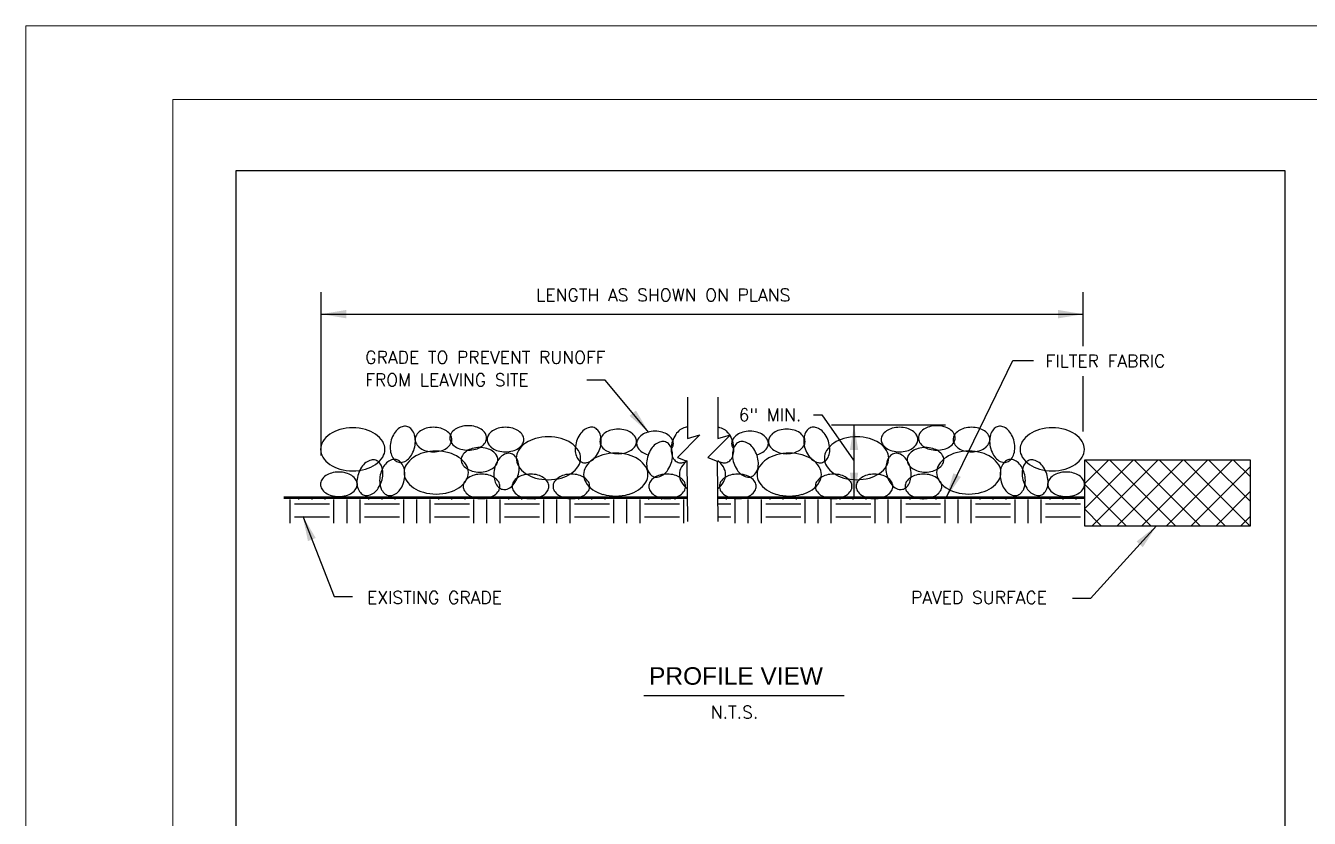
# Paper-space layout 'ECDetails' of a CAD drawing. Extents: x -17.7 to 50.7, y 16.3 to 38.3.
# Drawn here: x -17.71 to -9, y 32.95 to 38.33 of the extents above; entities that cross this region are included whole.
import ezdxf

# ---------------------------------------------------------------- set-up
doc = ezdxf.new("R2010")
doc.units = 0
doc.header["$MEASUREMENT"] = 0
doc.layers.add('D-SCE', color=7, linetype='Continuous')
doc.layers.add('TBLK', color=2, linetype='Continuous')
doc.layers.add('PLOTAREA', color=7, linetype='Continuous', plot=False)
doc.styles.add('ROMANS', font='romans.shx', dxfattribs={"height": 3.5})
doc.styles.get("Standard").update_dxf_attribs({"font": 'ARIAL.TTF'})

psp = doc.layouts.new('ECDetails')

# ---------------------------------------------------------------- linework, layer by layer
at = {"layer": 'D-SCE', "color": 7}
for p, q in [((-9.1605, 37.348), (-16.2855, 37.348)), ((-16.2855, 37.348), (-16.2855, 27.6759)), ((-9.1605, 27.6759), (-9.1605, 37.348))]:
    psp.add_line(p, q, dxfattribs=at)
at = {"layer": 'D-SCE', "color": 5}
for p, q in [((-15.7049, 35.418), (-15.7049, 36.5255)), ((-10.5315, 36.1597), (-10.5315, 36.5255)), ((-15.7049, 36.3762), (-10.5315, 36.3762)), ((-11.4629, 35.1306), (-11.0095, 36.0619)), ((-11.0095, 36.0619), (-10.8688, 36.0619)), ((-13.7773, 35.9282), (-13.9016, 35.9282)), ((-13.4807, 35.573), (-13.7773, 35.9282)), ((-10.5315, 35.5797), (-10.5315, 35.9563)), ((-12.3631, 35.6927), (-12.3062, 35.6927)), ((-12.3062, 35.6927), (-12.0917, 35.3862)), ((-12.2407, 35.6242), (-11.4661, 35.6242)), ((-12.0877, 35.1306), (-12.0877, 35.6242)), ((-10.5232, 35.2237), (-10.3609, 35.386)), ((-10.5232, 35.0557), (-10.193, 35.386)), ((-10.0735, 34.9406), (-10.5188, 35.386)), ((-10.4704, 34.9406), (-10.0251, 35.386)), ((-9.9056, 34.9406), (-10.3509, 35.386)), ((-10.3024, 34.9406), (-9.8571, 35.386)), ((-9.7376, 34.9406), (-10.183, 35.386)), ((-10.1345, 34.9406), (-9.6892, 35.386)), ((-9.5697, 34.9406), (-10.015, 35.386)), ((-9.9666, 34.9406), (-9.5212, 35.386)), ((-9.4018, 34.9406), (-9.8471, 35.386)), ((-9.3973, 35.1041), (-9.6791, 35.386)), ((-9.3973, 35.272), (-9.5112, 35.386)), ((-9.7986, 34.9406), (-9.3973, 35.342)), ((-10.2415, 34.9406), (-10.5232, 35.2224)), ((-9.6307, 34.9406), (-9.3973, 35.174)), ((-10.4094, 34.9406), (-10.5232, 35.0545)), ((-15.8305, 35.0061), (-15.6178, 34.4598)), ((-10.0341, 34.9406), (-10.4817, 34.4473)), ((-15.6178, 34.4598), (-15.4934, 34.4598)), ((-10.4817, 34.4473), (-10.6061, 34.4473))]:
    psp.add_line(p, q, dxfattribs=at)
at = {"layer": 'D-SCE', "color": 8}
for p, q in [((-15.9156, 34.9588), (-15.9156, 35.1193)), ((-15.8562, 35.1193), (-15.8562, 35.1306)), ((-15.7672, 35.1193), (-15.7672, 35.1306)), ((-15.6781, 35.1193), (-15.6781, 35.1306)), ((-15.6187, 34.9588), (-15.6187, 35.1193)), ((-15.5297, 34.9588), (-15.5297, 35.1193)), ((-15.4406, 34.9588), (-15.4406, 35.1193)), ((-15.3812, 35.1193), (-15.3812, 35.1306)), ((-15.2922, 35.1193), (-15.2922, 35.1306)), ((-15.2031, 35.1193), (-15.2031, 35.1306)), ((-15.1437, 34.9588), (-15.1437, 35.1193)), ((-15.0547, 34.9588), (-15.0547, 35.1193)), ((-14.9656, 34.9588), (-14.9656, 35.1193)), ((-14.6687, 34.9588), (-14.6687, 35.1193)), ((-14.5797, 34.9588), (-14.5797, 35.1193)), ((-14.4906, 34.9588), (-14.4906, 35.1193)), ((-14.1937, 34.9588), (-14.1937, 35.1193)), ((-14.1047, 34.9588), (-14.1047, 35.1193)), ((-14.0156, 34.9588), (-14.0156, 35.1193)), ((-13.7187, 34.9588), (-13.7187, 35.1193)), ((-13.6297, 34.9588), (-13.6297, 35.1193)), ((-13.5406, 34.9588), (-13.5406, 35.1193)), ((-13.2437, 34.9588), (-13.2437, 35.1193)), ((-12.9546, 35.1193), (-12.9546, 35.1306)), ((-12.8952, 34.9588), (-12.8952, 35.1193)), ((-12.8062, 34.9588), (-12.8062, 35.1193)), ((-12.7171, 34.9588), (-12.7171, 35.1193)), ((-12.6577, 35.1193), (-12.6577, 35.1306)), ((-12.5687, 35.1193), (-12.5687, 35.1306)), ((-12.4796, 35.1193), (-12.4796, 35.1306)), ((-12.4202, 34.9588), (-12.4202, 35.1193)), ((-12.3312, 34.9588), (-12.3312, 35.1193)), ((-12.2421, 34.9588), (-12.2421, 35.1193)), ((-12.1827, 35.1193), (-12.1827, 35.1306)), ((-12.0937, 35.1193), (-12.0937, 35.1306)), ((-12.0046, 35.1193), (-12.0046, 35.1306)), ((-11.9452, 34.9588), (-11.9452, 35.1193)), ((-11.8562, 34.9588), (-11.8562, 35.1193)), ((-11.7671, 34.9588), (-11.7671, 35.1193)), ((-11.7077, 35.1193), (-11.7077, 35.1306)), ((-11.6187, 35.1193), (-11.6187, 35.1306)), ((-11.5296, 35.1193), (-11.5296, 35.1306)), ((-11.4702, 34.9588), (-11.4702, 35.1193)), ((-11.3812, 34.9588), (-11.3812, 35.1193)), ((-11.2921, 34.9588), (-11.2921, 35.1193)), ((-11.2327, 35.1193), (-11.2327, 35.1306)), ((-11.1437, 35.1193), (-11.1437, 35.1306)), ((-11.0546, 35.1193), (-11.0546, 35.1306)), ((-10.9952, 34.9588), (-10.9952, 35.1193)), ((-10.9062, 34.9588), (-10.9062, 35.1193)), ((-10.8171, 34.9588), (-10.8171, 35.1193)), ((-10.7577, 35.1193), (-10.7577, 35.1306)), ((-10.6687, 35.1193), (-10.6687, 35.1306)), ((-10.5796, 35.1193), (-10.5796, 35.1306)), ((-15.8859, 35.0896), (-15.6484, 35.0896)), ((-15.4109, 35.0896), (-15.1734, 35.0896)), ((-14.9359, 35.0896), (-14.6984, 35.0896)), ((-14.4609, 35.0896), (-14.2234, 35.0896)), ((-13.9859, 35.0896), (-13.7484, 35.0896)), ((-13.5109, 35.0896), (-13.2734, 35.0896)), ((-13.0138, 35.0896), (-12.9249, 35.0896)), ((-12.6874, 35.0896), (-12.4499, 35.0896)), ((-12.2124, 35.0896), (-11.9749, 35.0896)), ((-11.7374, 35.0896), (-11.4999, 35.0896)), ((-11.2624, 35.0896), (-11.0249, 35.0896)), ((-10.7874, 35.0896), (-10.5499, 35.0896)), ((-15.8859, 35.0005), (-15.6484, 35.0005)), ((-15.4109, 35.0005), (-15.1734, 35.0005)), ((-14.9359, 35.0005), (-14.6984, 35.0005)), ((-14.4609, 35.0005), (-14.2234, 35.0005)), ((-13.9859, 35.0005), (-13.7484, 35.0005)), ((-13.5109, 35.0005), (-13.2734, 35.0005)), ((-13.013, 35.0005), (-12.9249, 35.0005)), ((-12.6874, 35.0005), (-12.4499, 35.0005)), ((-12.2124, 35.0005), (-11.9749, 35.0005)), ((-11.7374, 35.0005), (-11.4999, 35.0005)), ((-11.2624, 35.0005), (-11.0249, 35.0005)), ((-10.7874, 35.0005), (-10.5499, 35.0005))]:
    psp.add_line(p, q, dxfattribs=at)
at = {"layer": 'D-SCE', "color": 3}
for p, q in [((-14.9062, 35.1193), (-14.9062, 35.1306)), ((-14.8172, 35.1193), (-14.8172, 35.1306)), ((-14.7281, 35.1193), (-14.7281, 35.1306)), ((-14.4312, 35.1193), (-14.4312, 35.1306)), ((-14.3422, 35.1193), (-14.3422, 35.1306)), ((-14.2531, 35.1193), (-14.2531, 35.1306)), ((-13.9562, 35.1193), (-13.9562, 35.1306)), ((-13.8672, 35.1193), (-13.8672, 35.1306)), ((-13.7781, 35.1193), (-13.7781, 35.1306)), ((-13.4812, 35.1193), (-13.4812, 35.1306)), ((-13.3922, 35.1193), (-13.3922, 35.1306)), ((-13.3031, 35.1193), (-13.3031, 35.1306)), ((-10.5202, 34.9588), (-10.5202, 35.1193)), ((-9.4628, 34.9406), (-9.3973, 35.0061))]:
    psp.add_line(p, q, dxfattribs=at)
at = {"layer": 'D-SCE', "color": 5}
for points in [[(-13.2193, 35.8138), (-13.2193, 35.5323), (-13.134, 35.557), (-13.287, 35.4039), (-13.2228, 35.3792), (-13.2193, 34.9693)], [(-13.0127, 35.8138), (-13.0127, 35.5323), (-12.9274, 35.557), (-13.0804, 35.4039), (-13.0163, 35.3792), (-13.0127, 34.9693)]]:
    psp.add_lwpolyline(points, dxfattribs=at)
at = {"layer": 'D-SCE'}
for points in [[(-13.2205, 35.6092, 0.056622), (-13.2332, 35.6077, 0.107116), (-13.2694, 35.5903, 0.079846), (-13.2983, 35.5593, 0.067501), (-13.3204, 35.5143, 0.067501)], [(-13.0127, 35.6092, -0.056622), (-13.0001, 35.6077, -0.107116), (-12.9638, 35.5903, -0.079846), (-12.9349, 35.5593, -0.067501), (-12.9128, 35.5143, -0.067501)]]:
    psp.add_lwpolyline(points, format="xyb", dxfattribs=at)
for points in [[(-9.3973, 35.386), (-10.5232, 35.386)], [(-10.5232, 35.386), (-10.5232, 34.9406)], [(-9.3973, 34.9406), (-9.3973, 35.386)], [(-10.5232, 34.9406), (-9.3973, 34.9406)]]:
    psp.add_lwpolyline(points, dxfattribs=at)
at = {"layer": 'D-SCE', "color": 6, "const_width": 0.019}
for points in [[(-15.9594, 35.1306), (-13.2207, 35.1306)], [(-13.0127, 35.1306), (-10.5232, 35.1306)]]:
    psp.add_lwpolyline(points, dxfattribs=at)
at = {"layer": 'D-SCE', "color": 1, "const_width": 0.0095}
psp.add_lwpolyline([(-13.5161, 33.7869), (-12.1544, 33.7869)], dxfattribs=at)
at = {"layer": 'D-SCE'}
for centre, radius, start, end in [((-15.553, 35.4232), 0.1665, 123.70738, 148.16328), ((-15.5155, 35.367), 0.2341, 105.44671, 123.70738), ((-15.491, 35.2781), 0.3263, 90, 105.44671), ((-15.491, 35.2781), 0.3263, 74.55329, 90), ((-15.4664, 35.367), 0.2341, 56.29262, 74.55329), ((-15.4289, 35.4232), 0.1665, 31.83672, 56.29262), ((-15.0506, 35.4706), 0.1862, 152.1425, 167.58921), ((-15.0972, 35.4952), 0.1335, 133.88183, 152.1425), ((-15.1239, 35.523), 0.095, 109.42593, 133.88183), ((-15.1367, 35.5591), 0.0566, 77.58921, 109.42593), ((-15.1367, 35.5591), 0.0566, 45.75249, 77.58921), ((-15.1634, 35.5317), 0.095, 21.29659, 45.75249), ((-15.1993, 35.5177), 0.1335, 3.03592, 21.29659), ((-15.0108, 35.5251), 0.0566, 148.16328, 180), ((-14.9783, 35.5049), 0.095, 123.70738, 148.16328), ((-14.9569, 35.4728), 0.1335, 105.44671, 123.70738), ((-14.9428, 35.4221), 0.1862, 90, 105.44671), ((-14.9428, 35.4221), 0.1862, 74.55329, 90), ((-14.9288, 35.4728), 0.1335, 56.29262, 74.55329), ((-14.9074, 35.5049), 0.095, 31.83672, 56.29262), ((-14.7748, 35.5361), 0.0566, 148.16328, 180), ((-14.8749, 35.5251), 0.0566, 0, 31.83672), ((-14.7422, 35.5159), 0.095, 123.70738, 148.16328), ((-14.7208, 35.4838), 0.1335, 105.44671, 123.70738), ((-14.7068, 35.4331), 0.1862, 90, 105.44671), ((-14.7068, 35.4331), 0.1862, 74.55329, 90), ((-14.6928, 35.4838), 0.1335, 56.29262, 74.55329), ((-14.6714, 35.5159), 0.095, 31.83672, 56.29262), ((-14.6388, 35.5361), 0.0566, 0, 31.83672), ((-14.5223, 35.5251), 0.0566, 148.16328, 180), ((-14.4897, 35.5049), 0.095, 123.70738, 148.16328), ((-14.4683, 35.4728), 0.1335, 105.44671, 123.70738), ((-14.4543, 35.4221), 0.1862, 90, 105.44671), ((-14.4543, 35.4221), 0.1862, 74.55329, 90), ((-14.4403, 35.4728), 0.1335, 56.29262, 74.55329), ((-14.4189, 35.5049), 0.095, 31.83672, 56.29262), ((-14.3863, 35.5251), 0.0566, 0, 31.83672), ((-13.7946, 35.4555), 0.1862, 146.12959, 161.5763), ((-13.8383, 35.4848), 0.1335, 127.86892, 146.12959), ((-13.862, 35.5153), 0.095, 103.41302, 127.86892), ((-13.8709, 35.5526), 0.0566, 71.5763, 103.41302), ((-13.8709, 35.5526), 0.0566, 39.73958, 71.5763), ((-13.9003, 35.5281), 0.095, 15.28368, 39.73958), ((-13.9375, 35.5179), 0.1335, 357.02301, 15.28368), ((-13.7238, 35.4923), 0.095, 123.70738, 148.16328), ((-13.7024, 35.4602), 0.1335, 105.44671, 123.70738), ((-13.6883, 35.4095), 0.1862, 90, 105.44671), ((-13.6883, 35.4095), 0.1862, 74.55329, 90), ((-13.6743, 35.4602), 0.1335, 56.29262, 74.55329), ((-13.6529, 35.4923), 0.095, 31.83672, 56.29262), ((-13.4745, 35.4784), 0.095, 123.70738, 148.16328), ((-13.4531, 35.4464), 0.1335, 105.44671, 123.70738), ((-13.4391, 35.3956), 0.1862, 90, 105.44671), ((-13.4391, 35.3956), 0.1862, 74.55329, 90), ((-13.4251, 35.4464), 0.1335, 56.29262, 74.55329), ((-13.4037, 35.4784), 0.095, 31.83672, 56.29262), ((-12.8296, 35.4784), 0.095, 123.70738, 148.16328), ((-12.8082, 35.4464), 0.1335, 105.44671, 123.70738), ((-12.7941, 35.3956), 0.1862, 90, 105.44671), ((-12.7941, 35.3956), 0.1862, 74.55329, 90), ((-12.7801, 35.4464), 0.1335, 56.29262, 74.55329), ((-12.7587, 35.4784), 0.095, 31.83672, 56.29262), ((-12.5803, 35.4923), 0.095, 123.70738, 148.16328), ((-12.5589, 35.4602), 0.1335, 105.44671, 123.70738), ((-12.5449, 35.4095), 0.1862, 90, 105.44671), ((-12.5449, 35.4095), 0.1862, 74.55329, 90), ((-12.5309, 35.4602), 0.1335, 56.29262, 74.55329), ((-12.5095, 35.4923), 0.095, 31.83672, 56.29262), ((-12.2957, 35.5179), 0.1335, 164.71632, 182.97699), ((-12.3329, 35.5281), 0.095, 140.26042, 164.71632), ((-12.3624, 35.5526), 0.0566, 108.4237, 140.26042), ((-12.3624, 35.5526), 0.0566, 76.58698, 108.4237), ((-12.3713, 35.5153), 0.095, 52.13108, 76.58698), ((-12.3949, 35.4848), 0.1335, 33.87041, 52.13108), ((-12.4386, 35.4555), 0.1862, 18.4237, 33.87041), ((-11.8469, 35.5251), 0.0566, 148.16328, 180), ((-11.8143, 35.5049), 0.095, 123.70738, 148.16328), ((-11.793, 35.4728), 0.1335, 105.44671, 123.70738), ((-11.7789, 35.4221), 0.1862, 90, 105.44671), ((-11.7789, 35.4221), 0.1862, 74.55329, 90), ((-11.7649, 35.4728), 0.1335, 56.29262, 74.55329), ((-11.7435, 35.5049), 0.095, 31.83672, 56.29262), ((-11.7109, 35.5251), 0.0566, 0, 31.83672), ((-11.5944, 35.5361), 0.0566, 148.16328, 180), ((-11.5618, 35.5159), 0.095, 123.70738, 148.16328), ((-11.5404, 35.4838), 0.1335, 105.44671, 123.70738), ((-11.5264, 35.4331), 0.1862, 90, 105.44671), ((-11.5264, 35.4331), 0.1862, 74.55329, 90), ((-11.5124, 35.4838), 0.1335, 56.29262, 74.55329), ((-11.491, 35.5159), 0.095, 31.83672, 56.29262), ((-11.3584, 35.5251), 0.0566, 148.16328, 180), ((-11.4584, 35.5361), 0.0566, 0, 31.83672), ((-11.3258, 35.5049), 0.095, 123.70738, 148.16328), ((-11.3044, 35.4728), 0.1335, 105.44671, 123.70738), ((-11.2904, 35.4221), 0.1862, 90, 105.44671), ((-11.2904, 35.4221), 0.1862, 74.55329, 90), ((-11.2764, 35.4728), 0.1335, 56.29262, 74.55329), ((-11.255, 35.5049), 0.095, 31.83672, 56.29262), ((-11.2224, 35.5251), 0.0566, 0, 31.83672), ((-11.0339, 35.5177), 0.1335, 158.70341, 176.96408), ((-11.0698, 35.5317), 0.095, 134.24751, 158.70341), ((-11.0966, 35.5591), 0.0566, 102.41079, 134.24751), ((-11.0966, 35.5591), 0.0566, 70.57407, 102.41079), ((-11.1093, 35.523), 0.095, 46.11817, 70.57407), ((-11.1361, 35.4952), 0.1335, 27.8575, 46.11817), ((-11.1826, 35.4706), 0.1862, 12.41079, 27.8575), ((-10.8044, 35.4232), 0.1665, 123.70738, 148.16328), ((-10.7668, 35.367), 0.2341, 105.44671, 123.70738), ((-10.7423, 35.2781), 0.3263, 90, 105.44671), ((-10.7423, 35.2781), 0.3263, 74.55329, 90), ((-10.7177, 35.367), 0.2341, 56.29262, 74.55329), ((-10.6802, 35.4232), 0.1665, 31.83672, 56.29262), ((-15.6101, 35.4587), 0.0993, 148.16328, 180), ((-15.3718, 35.4587), 0.0993, 0, 31.83672), ((-15.0506, 35.4706), 0.1862, 167.58921, 183.03592), ((-15.2519, 35.5149), 0.1862, 332.1425, 347.58921), ((-15.2519, 35.5149), 0.1862, 347.58921, 3.03592), ((-15.0108, 35.5251), 0.0566, 180, 211.83672), ((-14.9783, 35.5453), 0.095, 211.83672, 236.29262), ((-14.9569, 35.5774), 0.1335, 236.29262, 254.55329), ((-14.9288, 35.5774), 0.1335, 285.44671, 303.70738), ((-14.9074, 35.5453), 0.095, 303.70738, 328.16328), ((-14.7748, 35.5361), 0.0566, 180, 211.83672), ((-14.8749, 35.5251), 0.0566, 328.16328, 0), ((-14.7422, 35.5563), 0.095, 211.83672, 236.29262), ((-14.7208, 35.5884), 0.1335, 236.29262, 254.55329), ((-14.63, 35.2848), 0.1862, 90, 105.44671), ((-14.6928, 35.5884), 0.1335, 285.44671, 303.70738), ((-14.63, 35.2848), 0.1862, 74.55329, 90), ((-14.6714, 35.5563), 0.095, 303.70738, 328.16328), ((-14.6388, 35.5361), 0.0566, 328.16328, 0), ((-14.5223, 35.5251), 0.0566, 180, 211.83672), ((-14.4897, 35.5453), 0.095, 211.83672, 236.29262), ((-14.4683, 35.5774), 0.1335, 236.29262, 254.55329), ((-14.4403, 35.5774), 0.1335, 285.44671, 303.70738), ((-14.4189, 35.5453), 0.095, 303.70738, 328.16328), ((-14.2246, 35.3628), 0.1665, 123.70738, 148.16328), ((-14.3863, 35.5251), 0.0566, 328.16328, 0), ((-14.1871, 35.3066), 0.2341, 105.44671, 123.70738), ((-14.1626, 35.2176), 0.3263, 90, 105.44671), ((-14.1626, 35.2176), 0.3263, 74.55329, 90), ((-14.138, 35.3066), 0.2341, 56.29262, 74.55329), ((-14.1005, 35.3628), 0.1665, 31.83672, 56.29262), ((-13.8472, 35.4582), 0.1335, 177.02301, 195.28368), ((-13.7946, 35.4555), 0.1862, 161.5763, 177.02301), ((-13.9901, 35.5206), 0.1862, 341.5763, 357.02301), ((-13.7563, 35.5125), 0.0566, 148.16328, 180), ((-13.7563, 35.5125), 0.0566, 180, 211.83672), ((-13.7238, 35.5327), 0.095, 211.83672, 236.29262), ((-13.6529, 35.5327), 0.095, 303.70738, 328.16328), ((-13.6204, 35.5125), 0.0566, 0, 31.83672), ((-13.6204, 35.5125), 0.0566, 328.16328, 0), ((-13.5071, 35.4987), 0.0566, 148.16328, 180), ((-13.5071, 35.4987), 0.0566, 180, 211.83672), ((-13.4745, 35.5189), 0.095, 211.83672, 236.29262), ((-13.3536, 35.3879), 0.1335, 127.86892, 146.12959), ((-13.3773, 35.4183), 0.095, 103.41302, 127.86892), ((-13.3862, 35.4556), 0.0566, 71.5763, 103.41302), ((-13.3862, 35.4556), 0.0566, 39.73958, 71.5763), ((-13.4157, 35.4311), 0.095, 15.28368, 39.73958), ((-13.1963, 35.4582), 0.1335, 177.02301, 195.28368), ((-13.1438, 35.4555), 0.1862, 161.5763, 177.02301), ((-13.4037, 35.5189), 0.095, 324.40627, 328.16328), ((-13.3711, 35.4987), 0.0566, 0, 31.83672), ((-13.3711, 35.4987), 0.0566, 328.16328, 0), ((-12.8621, 35.4987), 0.0566, 148.16328, 180), ((-12.8621, 35.4987), 0.0566, 180, 211.83672), ((-13.0895, 35.4555), 0.1862, 2.97699, 18.4237), ((-12.8296, 35.5189), 0.095, 211.83672, 215.59373), ((-12.8175, 35.4311), 0.095, 140.26042, 164.71632), ((-13.0369, 35.4582), 0.1335, 344.71632, 2.97699), ((-12.847, 35.4556), 0.0566, 108.4237, 140.26042), ((-12.847, 35.4556), 0.0566, 76.58698, 108.4237), ((-12.8559, 35.4183), 0.095, 52.13108, 76.58698), ((-12.8796, 35.3879), 0.1335, 33.87041, 52.13108), ((-12.7587, 35.5189), 0.095, 303.70738, 328.16328), ((-12.7262, 35.4987), 0.0566, 0, 31.83672), ((-12.7262, 35.4987), 0.0566, 328.16328, 360), ((-12.6129, 35.5125), 0.0566, 148.16328, 180), ((-12.6129, 35.5125), 0.0566, 180, 211.83672), ((-12.5803, 35.5327), 0.095, 211.83672, 236.29262), ((-12.5095, 35.5327), 0.095, 303.70738, 328.16328), ((-12.2431, 35.5206), 0.1862, 182.97699, 198.4237), ((-12.4769, 35.5125), 0.0566, 0, 31.83672), ((-12.4769, 35.5125), 0.0566, 328.16328, 360), ((-12.1327, 35.3628), 0.1665, 123.70738, 148.16328), ((-12.4386, 35.4555), 0.1862, 2.97699, 18.4237), ((-12.3861, 35.4582), 0.1335, 344.71632, 2.97699), ((-12.0952, 35.3066), 0.2341, 105.44671, 123.70738), ((-12.0707, 35.2176), 0.3263, 90, 105.44671), ((-12.0707, 35.2176), 0.3263, 74.55329, 90), ((-12.0461, 35.3066), 0.2341, 56.29262, 74.55329), ((-12.0086, 35.3628), 0.1665, 31.83672, 56.29262), ((-11.8469, 35.5251), 0.0566, 180, 211.83672), ((-11.8143, 35.5453), 0.095, 211.83672, 236.29262), ((-11.793, 35.5774), 0.1335, 236.29262, 254.55329), ((-11.7649, 35.5774), 0.1335, 285.44671, 303.70738), ((-11.7435, 35.5453), 0.095, 303.70738, 328.16328), ((-11.7109, 35.5251), 0.0566, 328.16328, 0), ((-11.6033, 35.2848), 0.1862, 90, 105.44671), ((-11.5944, 35.5361), 0.0566, 180, 211.83672), ((-11.5618, 35.5563), 0.095, 211.83672, 236.29262), ((-11.5404, 35.5884), 0.1335, 236.29262, 254.55329), ((-11.6033, 35.2848), 0.1862, 74.55329, 90), ((-11.5124, 35.5884), 0.1335, 285.44671, 303.70738), ((-11.491, 35.5563), 0.095, 303.70738, 328.16328), ((-11.3584, 35.5251), 0.0566, 180, 211.83672), ((-11.4584, 35.5361), 0.0566, 328.16328, 0), ((-11.3258, 35.5453), 0.095, 211.83672, 236.29262), ((-11.3044, 35.5774), 0.1335, 236.29262, 254.55329), ((-11.2764, 35.5774), 0.1335, 285.44671, 303.70738), ((-11.255, 35.5453), 0.095, 303.70738, 328.16328), ((-11.2224, 35.5251), 0.0566, 328.16328, 0), ((-10.9813, 35.5149), 0.1862, 176.96408, 192.41079), ((-10.9813, 35.5149), 0.1862, 192.41079, 207.8575), ((-11.1826, 35.4706), 0.1862, 356.96408, 12.41079), ((-10.8614, 35.4587), 0.0993, 148.16328, 180), ((-10.6231, 35.4587), 0.0993, 0, 31.83672), ((-15.6101, 35.4587), 0.0993, 180, 211.83672), ((-15.553, 35.4941), 0.1665, 211.83672, 236.29262), ((-15.3436, 35.2936), 0.095, 103.41302, 127.86892), ((-15.3525, 35.3309), 0.0566, 71.5763, 103.41302), ((-15.4289, 35.4941), 0.1665, 303.70738, 328.16328), ((-15.3525, 35.3309), 0.0566, 39.73958, 71.5763), ((-15.3718, 35.4587), 0.0993, 328.16328, 0), ((-15.1953, 35.2978), 0.095, 109.42593, 133.88183), ((-15.1032, 35.4678), 0.1335, 183.03592, 201.29659), ((-15.1391, 35.4538), 0.095, 201.29659, 225.75249), ((-15.208, 35.3339), 0.0566, 77.58921, 109.42593), ((-15.1659, 35.4263), 0.0566, 225.75249, 257.58921), ((-15.208, 35.3339), 0.0566, 45.75249, 77.58921), ((-15.1786, 35.4625), 0.095, 289.42593, 313.88183), ((-14.9862, 35.2658), 0.1665, 123.70738, 148.16328), ((-15.2054, 35.4903), 0.1335, 313.88183, 332.1425), ((-14.9487, 35.2096), 0.2341, 105.44671, 123.70738), ((-14.9242, 35.1206), 0.3263, 90, 105.44671), ((-14.9428, 35.6282), 0.1862, 254.55329, 270), ((-14.9428, 35.6282), 0.1862, 270, 285.44671), ((-14.9242, 35.1206), 0.3263, 74.55329, 90), ((-14.8996, 35.2096), 0.2341, 56.29262, 74.55329), ((-14.8621, 35.2658), 0.1665, 31.83672, 56.29262), ((-14.7068, 35.6391), 0.1862, 254.55329, 270), ((-14.6979, 35.3878), 0.0566, 148.16328, 180), ((-14.6979, 35.3878), 0.0566, 180, 211.83672), ((-14.6654, 35.3676), 0.095, 123.70738, 148.16328), ((-14.644, 35.3355), 0.1335, 105.44671, 123.70738), ((-14.7068, 35.6391), 0.1862, 270, 285.44671), ((-14.6159, 35.3355), 0.1335, 56.29262, 74.55329), ((-14.5945, 35.3676), 0.095, 31.83672, 56.29262), ((-14.562, 35.3878), 0.0566, 0, 31.83672), ((-14.562, 35.3878), 0.0566, 328.16328, 0), ((-14.3931, 35.3116), 0.1335, 133.88183, 152.1425), ((-14.4543, 35.6282), 0.1862, 254.55329, 270), ((-14.4198, 35.3394), 0.095, 109.42593, 133.88183), ((-14.4543, 35.6282), 0.1862, 270, 285.44671), ((-14.4326, 35.3755), 0.0566, 77.58921, 109.42593), ((-14.4326, 35.3755), 0.0566, 45.75249, 77.58921), ((-14.4593, 35.348), 0.095, 21.29659, 45.75249), ((-14.2817, 35.3982), 0.0993, 148.16328, 180), ((-14.2817, 35.3982), 0.0993, 180, 211.83672), ((-14.4952, 35.334), 0.1335, 3.03592, 21.29659), ((-13.8843, 35.4481), 0.095, 195.28368, 219.73958), ((-14.0434, 35.3982), 0.0993, 0, 31.83672), ((-14.0434, 35.3982), 0.0993, 328.16328, 0), ((-13.9138, 35.4236), 0.0566, 219.73958, 251.5763), ((-13.7677, 35.2519), 0.1665, 123.70738, 148.16328), ((-13.9227, 35.4609), 0.095, 283.41302, 307.86892), ((-13.9464, 35.4913), 0.1335, 307.86892, 326.12959), ((-13.7302, 35.1957), 0.2341, 105.44671, 123.70738), ((-13.9901, 35.5206), 0.1862, 326.12959, 341.5763), ((-13.7056, 35.1068), 0.3263, 90, 105.44671), ((-13.7024, 35.5648), 0.1335, 236.29262, 254.55329), ((-13.6883, 35.6155), 0.1862, 254.55329, 270), ((-13.7056, 35.1068), 0.3263, 74.55329, 90), ((-13.6883, 35.6155), 0.1862, 270, 285.44671), ((-13.6743, 35.5648), 0.1335, 285.44671, 303.70738), ((-13.681, 35.1957), 0.2341, 56.29262, 74.55329), ((-13.6435, 35.2519), 0.1665, 31.83672, 56.29262), ((-13.4531, 35.551), 0.1335, 236.29262, 254.55329), ((-13.3099, 35.3585), 0.1862, 161.5763, 177.02301), ((-13.4391, 35.6017), 0.1862, 254.55329, 255.66307), ((-13.3099, 35.3585), 0.1862, 146.12959, 161.5763), ((-13.5054, 35.4236), 0.1862, 341.5763, 357.02301), ((-13.2335, 35.4481), 0.095, 195.28368, 219.73958), ((-13.4529, 35.4209), 0.1335, 357.02301, 15.28368), ((-13.263, 35.4236), 0.0566, 219.73958, 251.5763), ((-13.1169, 35.2519), 0.1665, 128.48664, 148.16328), ((-13.2719, 35.4609), 0.095, 283.41302, 302.77841), ((-13.1164, 35.2519), 0.1665, 31.83672, 51.51336), ((-12.9613, 35.4609), 0.095, 237.22159, 256.58698), ((-12.9702, 35.4236), 0.0566, 288.4237, 320.26042), ((-12.9997, 35.4481), 0.095, 320.26042, 344.71632), ((-12.7804, 35.4209), 0.1335, 164.71632, 182.97699), ((-12.7278, 35.4236), 0.1862, 182.97699, 198.4237), ((-12.9233, 35.3585), 0.1862, 18.4237, 33.87041), ((-12.7941, 35.6017), 0.1862, 284.33693, 285.44671), ((-12.9233, 35.3585), 0.1862, 2.97699, 18.4237), ((-12.7801, 35.551), 0.1335, 285.44671, 303.70738), ((-12.5897, 35.2519), 0.1665, 123.70738, 148.16328), ((-12.5522, 35.1957), 0.2341, 105.44671, 123.70738), ((-12.5589, 35.5648), 0.1335, 236.29262, 254.55329), ((-12.5276, 35.1068), 0.3263, 90, 105.44671), ((-12.5449, 35.6155), 0.1862, 254.55329, 270), ((-12.5449, 35.6155), 0.1862, 270, 285.44671), ((-12.5276, 35.1068), 0.3263, 74.55329, 90), ((-12.5309, 35.5648), 0.1335, 285.44671, 303.70738), ((-12.503, 35.1957), 0.2341, 56.29262, 74.55329), ((-12.2431, 35.5206), 0.1862, 198.4237, 213.87041), ((-12.2868, 35.4913), 0.1335, 213.87041, 232.13108), ((-12.4655, 35.2519), 0.1665, 31.83672, 56.29262), ((-12.3105, 35.4609), 0.095, 232.13108, 256.58698), ((-12.3194, 35.4236), 0.0566, 288.4237, 320.26042), ((-12.1898, 35.3982), 0.0993, 148.16328, 180), ((-12.1898, 35.3982), 0.0993, 180, 211.83672), ((-12.3489, 35.4481), 0.095, 320.26042, 344.71632), ((-11.738, 35.334), 0.1335, 158.70341, 176.96408), ((-11.9515, 35.3982), 0.0993, 0, 31.83672), ((-11.9515, 35.3982), 0.0993, 328.16328, 0), ((-11.7739, 35.348), 0.095, 134.24751, 158.70341), ((-11.8007, 35.3755), 0.0566, 102.41079, 134.24751), ((-11.7789, 35.6282), 0.1862, 254.55329, 270), ((-11.8007, 35.3755), 0.0566, 70.57407, 102.41079), ((-11.8134, 35.3394), 0.095, 46.11817, 70.57407), ((-11.7789, 35.6282), 0.1862, 270, 285.44671), ((-11.8401, 35.3116), 0.1335, 27.8575, 46.11817), ((-11.6713, 35.3878), 0.0566, 148.16328, 180), ((-11.6713, 35.3878), 0.0566, 180, 211.83672), ((-11.6387, 35.3676), 0.095, 123.70738, 148.16328), ((-11.6173, 35.3355), 0.1335, 105.44671, 123.70738), ((-11.5264, 35.6391), 0.1862, 254.55329, 270), ((-11.5893, 35.3355), 0.1335, 56.29262, 74.55329), ((-11.5264, 35.6391), 0.1862, 270, 285.44671), ((-11.5679, 35.3676), 0.095, 31.83672, 56.29262), ((-11.3711, 35.2658), 0.1665, 123.70738, 148.16328), ((-11.5353, 35.3878), 0.0566, 0, 31.83672), ((-11.5353, 35.3878), 0.0566, 328.16328, 0), ((-11.3336, 35.2096), 0.2341, 105.44671, 123.70738), ((-11.3091, 35.1206), 0.3263, 90, 105.44671), ((-11.2904, 35.6282), 0.1862, 254.55329, 270), ((-11.3091, 35.1206), 0.3263, 74.55329, 90), ((-11.2904, 35.6282), 0.1862, 270, 285.44671), ((-11.2845, 35.2096), 0.2341, 56.29262, 74.55329), ((-11.247, 35.2658), 0.1665, 31.83672, 56.29262), ((-11.0279, 35.4903), 0.1335, 207.8575, 226.11817), ((-11.0546, 35.4625), 0.095, 226.11817, 250.57407), ((-11.0252, 35.3339), 0.0566, 102.41079, 134.24751), ((-11.0674, 35.4263), 0.0566, 282.41079, 314.24751), ((-11.0252, 35.3339), 0.0566, 70.57407, 102.41079), ((-11.0941, 35.4538), 0.095, 314.24751, 338.70341), ((-11.038, 35.2978), 0.095, 46.11817, 70.57407), ((-11.13, 35.4678), 0.1335, 338.70341, 356.96408), ((-10.8614, 35.4587), 0.0993, 180, 211.83672), ((-10.8044, 35.4941), 0.1665, 211.83672, 236.29262), ((-10.8807, 35.3309), 0.0566, 108.4237, 140.26042), ((-10.8807, 35.3309), 0.0566, 76.58698, 108.4237), ((-10.8896, 35.2936), 0.095, 52.13108, 76.58698), ((-10.6802, 35.4941), 0.1665, 303.70738, 328.16328), ((-10.6231, 35.4587), 0.0993, 328.16328, 0), ((-15.5994, 35.1692), 0.1335, 105.44671, 123.70738), ((-15.5155, 35.5503), 0.2341, 236.29262, 254.55329), ((-15.5854, 35.1185), 0.1862, 90, 105.44671), ((-15.5854, 35.1185), 0.1862, 74.55329, 90), ((-15.491, 35.6393), 0.3263, 254.55329, 270), ((-15.5714, 35.1692), 0.1335, 56.29262, 74.55329), ((-15.491, 35.6393), 0.3263, 270, 285.44671), ((-15.2762, 35.2338), 0.1862, 161.5763, 177.02301), ((-15.2762, 35.2338), 0.1862, 146.12959, 161.5763), ((-15.3199, 35.2631), 0.1335, 127.86892, 146.12959), ((-15.4664, 35.5503), 0.2341, 285.44671, 303.70738), ((-15.382, 35.3064), 0.095, 15.28368, 39.73958), ((-15.122, 35.2454), 0.1862, 152.1425, 167.58921), ((-15.4192, 35.2962), 0.1335, 357.02301, 15.28368), ((-15.1685, 35.27), 0.1335, 133.88183, 152.1425), ((-15.1659, 35.4263), 0.0566, 257.58921, 289.42593), ((-15.2348, 35.3065), 0.095, 21.29659, 45.75249), ((-15.2707, 35.2925), 0.1335, 3.03592, 21.29659), ((-15.0433, 35.3012), 0.0993, 148.16328, 180), ((-15.0433, 35.3012), 0.0993, 180, 211.83672), ((-15.3232, 35.2897), 0.1862, 347.58921, 3.03592), ((-14.6654, 35.408), 0.095, 211.83672, 236.29262), ((-14.805, 35.3012), 0.0993, 0, 31.83672), ((-14.805, 35.3012), 0.0993, 328.16328, 0), ((-14.644, 35.4401), 0.1335, 236.29262, 254.55329), ((-14.63, 35.4908), 0.1862, 254.55329, 270), ((-14.6161, 35.1046), 0.1862, 90, 105.44671), ((-14.63, 35.4908), 0.1862, 270, 285.44671), ((-14.6161, 35.1046), 0.1862, 74.55329, 90), ((-14.6159, 35.4401), 0.1335, 285.44671, 303.70738), ((-14.5945, 35.408), 0.095, 303.70738, 328.16328), ((-14.3466, 35.287), 0.1862, 167.58921, 183.03592), ((-14.3466, 35.287), 0.1862, 152.1425, 167.58921), ((-14.5478, 35.3313), 0.1862, 332.1425, 347.58921), ((-14.2246, 35.4337), 0.1665, 211.83672, 236.29262), ((-14.5478, 35.3313), 0.1862, 347.58921, 3.03592), ((-14.2838, 35.1046), 0.1862, 90, 105.44671), ((-14.1871, 35.4899), 0.2341, 236.29262, 254.55329), ((-14.2838, 35.1046), 0.1862, 74.55329, 90), ((-14.138, 35.4899), 0.2341, 285.44671, 303.70738), ((-14.0068, 35.1046), 0.1862, 90, 105.44671), ((-14.1005, 35.4337), 0.1665, 303.70738, 328.16328), ((-14.0068, 35.1046), 0.1862, 74.55329, 90), ((-13.9138, 35.4236), 0.0566, 251.5763, 283.41302), ((-13.8248, 35.2874), 0.0993, 148.16328, 180), ((-13.5864, 35.2874), 0.0993, 0, 31.83672), ((-13.3625, 35.3613), 0.1335, 177.02301, 195.28368), ((-13.3997, 35.3511), 0.095, 195.28368, 219.73958), ((-13.4292, 35.3266), 0.0566, 219.73958, 251.5763), ((-13.356, 35.1046), 0.1862, 90, 105.44671), ((-13.4617, 35.3943), 0.1335, 307.86892, 326.12959), ((-13.356, 35.1046), 0.1862, 74.55329, 90), ((-13.5054, 35.4236), 0.1862, 326.12959, 341.5763), ((-13.263, 35.4236), 0.0566, 251.5763, 283.41302), ((-13.174, 35.2874), 0.0993, 148.16328, 180), ((-12.9702, 35.4236), 0.0566, 256.58698, 288.4237), ((-13.0593, 35.2874), 0.0993, 0, 31.83672), ((-12.8772, 35.1046), 0.1862, 90, 105.44671), ((-12.7278, 35.4236), 0.1862, 198.4237, 213.87041), ((-12.7715, 35.3943), 0.1335, 213.87041, 232.13108), ((-12.8772, 35.1046), 0.1862, 74.55329, 90), ((-12.8041, 35.3266), 0.0566, 288.4237, 320.26042), ((-12.8335, 35.3511), 0.095, 320.26042, 344.71632), ((-12.6468, 35.2874), 0.0993, 148.16328, 180), ((-12.8707, 35.3613), 0.1335, 344.71632, 2.97699), ((-12.3194, 35.4236), 0.0566, 256.58698, 288.4237), ((-12.4085, 35.2874), 0.0993, 0, 31.83672), ((-12.2264, 35.1046), 0.1862, 90, 105.44671), ((-12.1327, 35.4337), 0.1665, 211.83672, 236.29262), ((-12.2264, 35.1046), 0.1862, 74.55329, 90), ((-12.0952, 35.4899), 0.2341, 236.29262, 254.55329), ((-11.9495, 35.1046), 0.1862, 90, 105.44671), ((-12.0461, 35.4899), 0.2341, 285.44671, 303.70738), ((-11.9495, 35.1046), 0.1862, 74.55329, 90), ((-12.0086, 35.4337), 0.1665, 303.70738, 328.16328), ((-11.6854, 35.3313), 0.1862, 176.96408, 192.41079), ((-11.6854, 35.3313), 0.1862, 192.41079, 207.8575), ((-11.8867, 35.287), 0.1862, 12.41079, 27.8575), ((-11.6387, 35.408), 0.095, 211.83672, 236.29262), ((-11.8867, 35.287), 0.1862, 356.96408, 12.41079), ((-11.6173, 35.4401), 0.1335, 236.29262, 254.55329), ((-11.6171, 35.1046), 0.1862, 90, 105.44671), ((-11.6033, 35.4908), 0.1862, 254.55329, 270), ((-11.6171, 35.1046), 0.1862, 74.55329, 90), ((-11.6033, 35.4908), 0.1862, 270, 285.44671), ((-11.5893, 35.4401), 0.1335, 285.44671, 303.70738), ((-11.4282, 35.3012), 0.0993, 148.16328, 180), ((-11.4282, 35.3012), 0.0993, 180, 211.83672), ((-11.5679, 35.408), 0.095, 303.70738, 328.16328), ((-11.1899, 35.3012), 0.0993, 0, 31.83672), ((-11.1899, 35.3012), 0.0993, 328.16328, 0), ((-10.91, 35.2897), 0.1862, 176.96408, 192.41079), ((-10.9625, 35.2925), 0.1335, 158.70341, 176.96408), ((-10.9985, 35.3065), 0.095, 134.24751, 158.70341), ((-11.0674, 35.4263), 0.0566, 250.57407, 282.41079), ((-11.0647, 35.27), 0.1335, 27.8575, 46.11817), ((-10.8141, 35.2962), 0.1335, 164.71632, 182.97699), ((-11.1112, 35.2454), 0.1862, 12.41079, 27.8575), ((-10.8513, 35.3064), 0.095, 140.26042, 164.71632), ((-10.7668, 35.5503), 0.2341, 236.29262, 254.55329), ((-10.9133, 35.2631), 0.1335, 33.87041, 52.13108), ((-10.7423, 35.6393), 0.3263, 254.55329, 270), ((-10.957, 35.2338), 0.1862, 18.4237, 33.87041), ((-10.957, 35.2338), 0.1862, 2.97699, 18.4237), ((-10.7423, 35.6393), 0.3263, 270, 285.44671), ((-10.6618, 35.1692), 0.1335, 105.44671, 123.70738), ((-10.6478, 35.1185), 0.1862, 90, 105.44671), ((-10.7177, 35.5503), 0.2341, 285.44671, 303.70738), ((-10.6478, 35.1185), 0.1862, 74.55329, 90), ((-10.6338, 35.1692), 0.1335, 56.29262, 74.55329), ((-15.6534, 35.2215), 0.0566, 148.16328, 180), ((-15.6534, 35.2215), 0.0566, 180, 211.83672), ((-15.6208, 35.2013), 0.095, 123.70738, 148.16328), ((-15.55, 35.2013), 0.095, 31.83672, 56.29262), ((-15.5174, 35.2215), 0.0566, 0, 31.83672), ((-15.5174, 35.2215), 0.0566, 328.16328, 0), ((-15.3288, 35.2365), 0.1335, 177.02301, 195.28368), ((-15.4717, 35.2989), 0.1862, 326.12959, 341.5763), ((-15.122, 35.2454), 0.1862, 167.58921, 183.03592), ((-15.1746, 35.2426), 0.1335, 183.03592, 201.29659), ((-15.4717, 35.2989), 0.1862, 341.5763, 357.02301), ((-15.3232, 35.2897), 0.1862, 332.1425, 347.58921), ((-14.9862, 35.3367), 0.1665, 211.83672, 236.29262), ((-14.8621, 35.3367), 0.1665, 303.70738, 328.16328), ((-14.6841, 35.2077), 0.0566, 148.16328, 180), ((-14.6841, 35.2077), 0.0566, 180, 211.83672), ((-14.6515, 35.1875), 0.095, 123.70738, 148.16328), ((-14.6301, 35.1554), 0.1335, 105.44671, 123.70738), ((-14.6021, 35.1554), 0.1335, 56.29262, 74.55329), ((-14.3991, 35.2842), 0.1335, 183.03592, 201.29659), ((-14.5807, 35.1875), 0.095, 31.83672, 56.29262), ((-14.435, 35.2702), 0.095, 201.29659, 225.75249), ((-14.5481, 35.2077), 0.0566, 0, 31.83672), ((-14.5481, 35.2077), 0.0566, 328.16328, 0), ((-14.4745, 35.2789), 0.095, 289.42593, 313.88183), ((-14.5013, 35.3067), 0.1335, 313.88183, 332.1425), ((-14.3518, 35.2077), 0.0566, 148.16328, 180), ((-14.3518, 35.2077), 0.0566, 180, 211.83672), ((-14.3192, 35.1875), 0.095, 123.70738, 148.16328), ((-14.2978, 35.1554), 0.1335, 105.44671, 123.70738), ((-14.1626, 35.5788), 0.3263, 254.55329, 270), ((-14.2698, 35.1554), 0.1335, 56.29262, 74.55329), ((-14.2484, 35.1875), 0.095, 31.83672, 56.29262), ((-14.2158, 35.2077), 0.0566, 360, 31.83672), ((-14.2158, 35.2077), 0.0566, 328.16328, 0), ((-14.1626, 35.5788), 0.3263, 270, 285.44671), ((-14.0748, 35.2077), 0.0566, 148.16328, 180), ((-14.0748, 35.2077), 0.0566, 180, 211.83672), ((-14.0422, 35.1875), 0.095, 123.70738, 148.16328), ((-14.0208, 35.1554), 0.1335, 105.44671, 123.70738), ((-13.9928, 35.1554), 0.1335, 56.29262, 74.55329), ((-13.8248, 35.2874), 0.0993, 180, 211.83672), ((-13.9714, 35.1875), 0.095, 31.83672, 56.29262), ((-13.7677, 35.3228), 0.1665, 211.83672, 236.29262), ((-13.9388, 35.2077), 0.0566, 0, 31.83672), ((-13.9388, 35.2077), 0.0566, 328.16328, 0), ((-13.6435, 35.3228), 0.1665, 303.70738, 328.16328), ((-13.5864, 35.2874), 0.0993, 328.16328, 0), ((-13.424, 35.2077), 0.0566, 148.16328, 180), ((-13.424, 35.2077), 0.0566, 180, 211.83672), ((-13.3914, 35.1875), 0.095, 123.70738, 148.16328), ((-13.4292, 35.3266), 0.0566, 251.5763, 283.41302), ((-13.37, 35.1554), 0.1335, 105.44671, 123.70738), ((-13.4381, 35.3639), 0.095, 283.41302, 307.86892), ((-13.342, 35.1554), 0.1335, 56.29262, 74.55329), ((-13.174, 35.2874), 0.0993, 180, 211.83672), ((-13.3206, 35.1875), 0.095, 31.83672, 56.29262), ((-13.1169, 35.3228), 0.1665, 211.83672, 231.51336), ((-13.288, 35.2077), 0.0566, 0, 31.83672), ((-13.288, 35.2077), 0.0566, 328.16328, 0), ((-13.1164, 35.3228), 0.1665, 308.48664, 328.16328), ((-12.9452, 35.2077), 0.0566, 148.16328, 180), ((-12.9452, 35.2077), 0.0566, 180, 211.83672), ((-12.9126, 35.1875), 0.095, 123.70738, 148.16328), ((-13.0593, 35.2874), 0.0993, 328.16328, 0), ((-12.8912, 35.1554), 0.1335, 105.44671, 123.70738), ((-12.7952, 35.3639), 0.095, 232.13108, 256.58698), ((-12.8632, 35.1554), 0.1335, 56.29262, 74.55329), ((-12.8041, 35.3266), 0.0566, 256.58698, 288.4237), ((-12.8418, 35.1875), 0.095, 31.83672, 56.29262), ((-12.8092, 35.2077), 0.0566, 0, 31.83672), ((-12.8092, 35.2077), 0.0566, 328.16328, 0), ((-12.6468, 35.2874), 0.0993, 180, 211.83672), ((-12.5897, 35.3228), 0.1665, 211.83672, 236.29262), ((-12.4655, 35.3228), 0.1665, 303.70738, 328.16328), ((-12.2944, 35.2077), 0.0566, 148.16328, 180), ((-12.2944, 35.2077), 0.0566, 180, 211.83672), ((-12.2618, 35.1875), 0.095, 123.70738, 148.16328), ((-12.4085, 35.2874), 0.0993, 328.16328, 0), ((-12.2404, 35.1554), 0.1335, 105.44671, 123.70738), ((-12.2124, 35.1554), 0.1335, 56.29262, 74.55329), ((-12.0707, 35.5788), 0.3263, 254.55329, 270), ((-12.191, 35.1875), 0.095, 31.83672, 56.29262), ((-12.1584, 35.2077), 0.0566, 0, 31.83672), ((-12.1584, 35.2077), 0.0566, 328.16328, 360), ((-12.0174, 35.2077), 0.0566, 148.16328, 180), ((-12.0174, 35.2077), 0.0566, 180, 211.83672), ((-12.0707, 35.5788), 0.3263, 270, 285.44671), ((-11.9849, 35.1875), 0.095, 123.70738, 148.16328), ((-11.9635, 35.1554), 0.1335, 105.44671, 123.70738), ((-11.9354, 35.1554), 0.1335, 56.29262, 74.55329), ((-11.914, 35.1875), 0.095, 31.83672, 56.29262), ((-11.732, 35.3067), 0.1335, 207.8575, 226.11817), ((-11.8815, 35.2077), 0.0566, 0, 31.83672), ((-11.8815, 35.2077), 0.0566, 328.16328, 0), ((-11.7587, 35.2789), 0.095, 226.11817, 250.57407), ((-11.6851, 35.2077), 0.0566, 148.16328, 180), ((-11.6851, 35.2077), 0.0566, 180, 211.83672), ((-11.6525, 35.1875), 0.095, 123.70738, 148.16328), ((-11.7982, 35.2702), 0.095, 314.24751, 338.70341), ((-11.8341, 35.2842), 0.1335, 338.70341, 356.96408), ((-11.6311, 35.1554), 0.1335, 105.44671, 123.70738), ((-11.6031, 35.1554), 0.1335, 56.29262, 74.55329), ((-11.5817, 35.1875), 0.095, 31.83672, 56.29262), ((-11.3711, 35.3367), 0.1665, 211.83672, 236.29262), ((-11.5491, 35.2077), 0.0566, 0, 31.83672), ((-11.5491, 35.2077), 0.0566, 328.16328, 360), ((-11.247, 35.3367), 0.1665, 303.70738, 328.16328), ((-10.91, 35.2897), 0.1862, 192.41079, 207.8575), ((-10.7615, 35.2989), 0.1862, 182.97699, 198.4237), ((-10.7615, 35.2989), 0.1862, 198.4237, 213.87041), ((-11.0587, 35.2426), 0.1335, 338.70341, 356.96408), ((-11.1112, 35.2454), 0.1862, 356.96408, 12.41079), ((-10.9044, 35.2365), 0.1335, 344.71632, 2.97699), ((-10.7158, 35.2215), 0.0566, 148.16328, 180), ((-10.7158, 35.2215), 0.0566, 180, 211.83672), ((-10.6832, 35.2013), 0.095, 123.70738, 148.16328), ((-10.6124, 35.2013), 0.095, 31.83672, 56.29262), ((-10.5798, 35.2215), 0.0566, 0, 31.83672), ((-10.5798, 35.2215), 0.0566, 328.16328, 0), ((-15.6208, 35.2418), 0.095, 211.83672, 236.29262), ((-15.5994, 35.2738), 0.1335, 236.29262, 254.55329), ((-15.5714, 35.2738), 0.1335, 285.44671, 303.70738), ((-15.55, 35.2418), 0.095, 303.70738, 328.16328), ((-15.366, 35.2264), 0.095, 195.28368, 219.73958), ((-15.3955, 35.2019), 0.0566, 219.73958, 251.5763), ((-15.4044, 35.2392), 0.095, 283.41302, 307.86892), ((-15.428, 35.2696), 0.1335, 307.86892, 326.12959), ((-15.2105, 35.2286), 0.095, 201.29659, 225.75249), ((-15.2372, 35.2012), 0.0566, 225.75249, 257.58921), ((-15.25, 35.2373), 0.095, 289.42593, 313.88183), ((-15.2767, 35.2651), 0.1335, 313.88183, 332.1425), ((-14.9487, 35.3929), 0.2341, 236.29262, 254.55329), ((-14.9242, 35.4818), 0.3263, 254.55329, 270), ((-14.9242, 35.4818), 0.3263, 270, 285.44671), ((-14.8996, 35.3929), 0.2341, 285.44671, 303.70738), ((-14.6515, 35.2279), 0.095, 211.83672, 236.29262), ((-14.6301, 35.26), 0.1335, 236.29262, 254.55329), ((-14.6161, 35.3107), 0.1862, 254.55329, 270), ((-14.6161, 35.3107), 0.1862, 270, 285.44671), ((-14.6021, 35.26), 0.1335, 285.44671, 303.70738), ((-14.5807, 35.2279), 0.095, 303.70738, 328.16328), ((-14.4618, 35.2427), 0.0566, 225.75249, 257.58921), ((-14.4618, 35.2427), 0.0566, 257.58921, 289.42593), ((-14.3192, 35.2279), 0.095, 211.83672, 236.29262), ((-14.2978, 35.26), 0.1335, 236.29262, 254.55329), ((-14.2838, 35.3107), 0.1862, 254.55329, 270), ((-14.2838, 35.3107), 0.1862, 270, 285.44671), ((-14.2698, 35.26), 0.1335, 285.44671, 303.70738), ((-14.2484, 35.2279), 0.095, 303.70738, 328.16328), ((-14.0422, 35.2279), 0.095, 211.83672, 236.29262), ((-14.0208, 35.26), 0.1335, 236.29262, 254.55329), ((-14.0068, 35.3107), 0.1862, 254.55329, 270), ((-14.0068, 35.3107), 0.1862, 270, 285.44671), ((-13.9928, 35.26), 0.1335, 285.44671, 303.70738), ((-13.9714, 35.2279), 0.095, 303.70738, 328.16328), ((-13.7302, 35.3791), 0.2341, 236.29262, 254.55329), ((-13.7056, 35.468), 0.3263, 254.55329, 270), ((-13.7056, 35.468), 0.3263, 270, 285.44671), ((-13.681, 35.3791), 0.2341, 285.44671, 303.70738), ((-13.3914, 35.2279), 0.095, 211.83672, 236.29262), ((-13.37, 35.26), 0.1335, 236.29262, 254.55329), ((-13.356, 35.3107), 0.1862, 254.55329, 270), ((-13.356, 35.3107), 0.1862, 270, 285.44671), ((-13.342, 35.26), 0.1335, 285.44671, 303.70738), ((-13.3206, 35.2279), 0.095, 303.70738, 328.16328), ((-12.9126, 35.2279), 0.095, 211.83672, 236.29262), ((-12.8912, 35.26), 0.1335, 236.29262, 254.55329), ((-12.8632, 35.26), 0.1335, 285.44671, 303.70738), ((-12.8418, 35.2279), 0.095, 303.70738, 328.16328), ((-12.5522, 35.3791), 0.2341, 236.29262, 254.55329), ((-12.5276, 35.468), 0.3263, 254.55329, 270), ((-12.5276, 35.468), 0.3263, 270, 285.44671), ((-12.503, 35.3791), 0.2341, 285.44671, 303.70738), ((-12.2618, 35.2279), 0.095, 211.83672, 236.29262), ((-12.2404, 35.26), 0.1335, 236.29262, 254.55329), ((-12.2124, 35.26), 0.1335, 285.44671, 303.70738), ((-12.191, 35.2279), 0.095, 303.70738, 328.16328), ((-11.9849, 35.2279), 0.095, 211.83672, 236.29262), ((-11.9635, 35.26), 0.1335, 236.29262, 254.55329), ((-11.9354, 35.26), 0.1335, 285.44671, 303.70738), ((-11.914, 35.2279), 0.095, 303.70738, 328.16328), ((-11.7714, 35.2427), 0.0566, 250.57407, 282.41079), ((-11.7714, 35.2427), 0.0566, 282.41079, 314.24751), ((-11.6525, 35.2279), 0.095, 211.83672, 236.29262), ((-11.6311, 35.26), 0.1335, 236.29262, 254.55329), ((-11.6031, 35.26), 0.1335, 285.44671, 303.70738), ((-11.5817, 35.2279), 0.095, 303.70738, 328.16328), ((-11.3336, 35.3929), 0.2341, 236.29262, 254.55329), ((-11.3091, 35.4818), 0.3263, 254.55329, 270), ((-11.3091, 35.4818), 0.3263, 270, 285.44671), ((-11.2845, 35.3929), 0.2341, 285.44671, 303.70738), ((-10.9565, 35.2651), 0.1335, 207.8575, 226.11817), ((-10.9832, 35.2373), 0.095, 226.11817, 250.57407), ((-10.996, 35.2012), 0.0566, 250.57407, 282.41079), ((-10.996, 35.2012), 0.0566, 282.41079, 314.24751), ((-11.0227, 35.2286), 0.095, 314.24751, 338.70341), ((-10.8052, 35.2696), 0.1335, 213.87041, 232.13108), ((-10.8289, 35.2392), 0.095, 232.13108, 256.58698), ((-10.8378, 35.2019), 0.0566, 256.58698, 288.4237), ((-10.8378, 35.2019), 0.0566, 288.4237, 320.26042), ((-10.8672, 35.2264), 0.095, 320.26042, 344.71632), ((-10.6832, 35.2418), 0.095, 211.83672, 236.29262), ((-10.6618, 35.2738), 0.1335, 236.29262, 254.55329), ((-10.6478, 35.3246), 0.1862, 254.55329, 270), ((-10.6478, 35.3246), 0.1862, 270, 285.44671), ((-10.6338, 35.2738), 0.1335, 285.44671, 303.70738), ((-10.6124, 35.2418), 0.095, 303.70738, 328.16328)]:
    psp.add_arc(centre, radius, start, end, dxfattribs=at)
at = {"layer": 'D-SCE', "color": 8}
for centre, radius, start, end in [((-15.5854, 35.3246), 0.1862, 254.55329, 270), ((-15.5854, 35.3246), 0.1862, 270, 285.44671), ((-15.3955, 35.2019), 0.0566, 251.5763, 283.41302), ((-15.2372, 35.2012), 0.0566, 257.58921, 289.42593), ((-12.8772, 35.3107), 0.1862, 254.55329, 270), ((-12.8772, 35.3107), 0.1862, 270, 285.44671), ((-12.2264, 35.3107), 0.1862, 254.55329, 270), ((-12.2264, 35.3107), 0.1862, 270, 285.44671), ((-11.9495, 35.3107), 0.1862, 254.55329, 270), ((-11.9495, 35.3107), 0.1862, 270, 285.44671), ((-11.6171, 35.3107), 0.1862, 254.55329, 270), ((-11.6171, 35.3107), 0.1862, 270, 285.44671)]:
    psp.add_arc(centre, radius, start, end, dxfattribs=at)
at = {"layer": 'D-SCE', "color": 5}
for points in [[(-15.5339, 36.4047), (-15.5339, 36.3477), (-15.7049, 36.3762)], [(-10.7025, 36.4047), (-10.7025, 36.3477), (-10.5315, 36.3762)], [(-13.5684, 35.7225), (-13.6122, 35.686), (-13.4807, 35.573)], [(-12.0592, 35.4532), (-12.1162, 35.4532), (-12.0877, 35.6242)], [(-12.0592, 35.3016), (-12.1162, 35.3016), (-12.0877, 35.1306)], [(-11.3624, 35.2719), (-11.4137, 35.2968), (-11.4629, 35.1306)], [(-15.795, 34.8364), (-15.7419, 34.8571), (-15.8305, 35.0061)], [(-10.1701, 34.8332), (-10.1279, 34.7948), (-10.0341, 34.9406)]]:
    psp.add_solid(points, dxfattribs=at)
at = {"layer": 'PLOTAREA', "color": 7, "lineweight": 0}
for p, q in [((-17.711, 16.3337), (-17.711, 38.3337)), ((-17.711, 38.3337), (16.289, 38.3337)), ((-17.711, 38.3337), (-17.711, 16.3337))]:
    psp.add_line(p, q, dxfattribs=at)
at = {"layer": 'TBLK', "color": 2, "lineweight": 0}
for p, q in [((-16.711, 37.8337), (15.789, 37.8337)), ((-16.711, 16.8337), (-16.711, 37.8337))]:
    psp.add_line(p, q, dxfattribs=at)

# ---------------------------------------------------------------- texts
at = {"layer": 'D-SCE', "color": 6, "style": 'ROMANS'}
for s, p in [('LENGTH AS SHOWN ON PLANS', (-14.2458, 36.4633)), ('GRADE TO PREVENT RUNOFF', (-15.4064, 36.0402)), ('FILTER FABRIC', (-10.7883, 36.0154)), ('FROM LEAVING SITE', (-15.4064, 35.8871)), ('6" MIN.', (-12.8711, 35.6496)), ('EXISTING GRADE', (-15.394, 34.41)), ('PAVED SURFACE', (-11.701, 34.41))]:
    psp.add_text(s, height=0.0855, dxfattribs=at).set_placement(p)
at = {"layer": 'D-SCE', "color": 1}
psp.add_text('PROFILE VIEW', height=0.11875, dxfattribs=at).set_placement((-13.4788, 33.8615))
at = {"layer": 'D-SCE', "color": 5, "style": 'ROMANS'}
psp.add_text('N.T.S.', height=0.0855, dxfattribs=at).set_placement((-13.0605, 33.6321))

doc.saveas('drawing.dxf')
